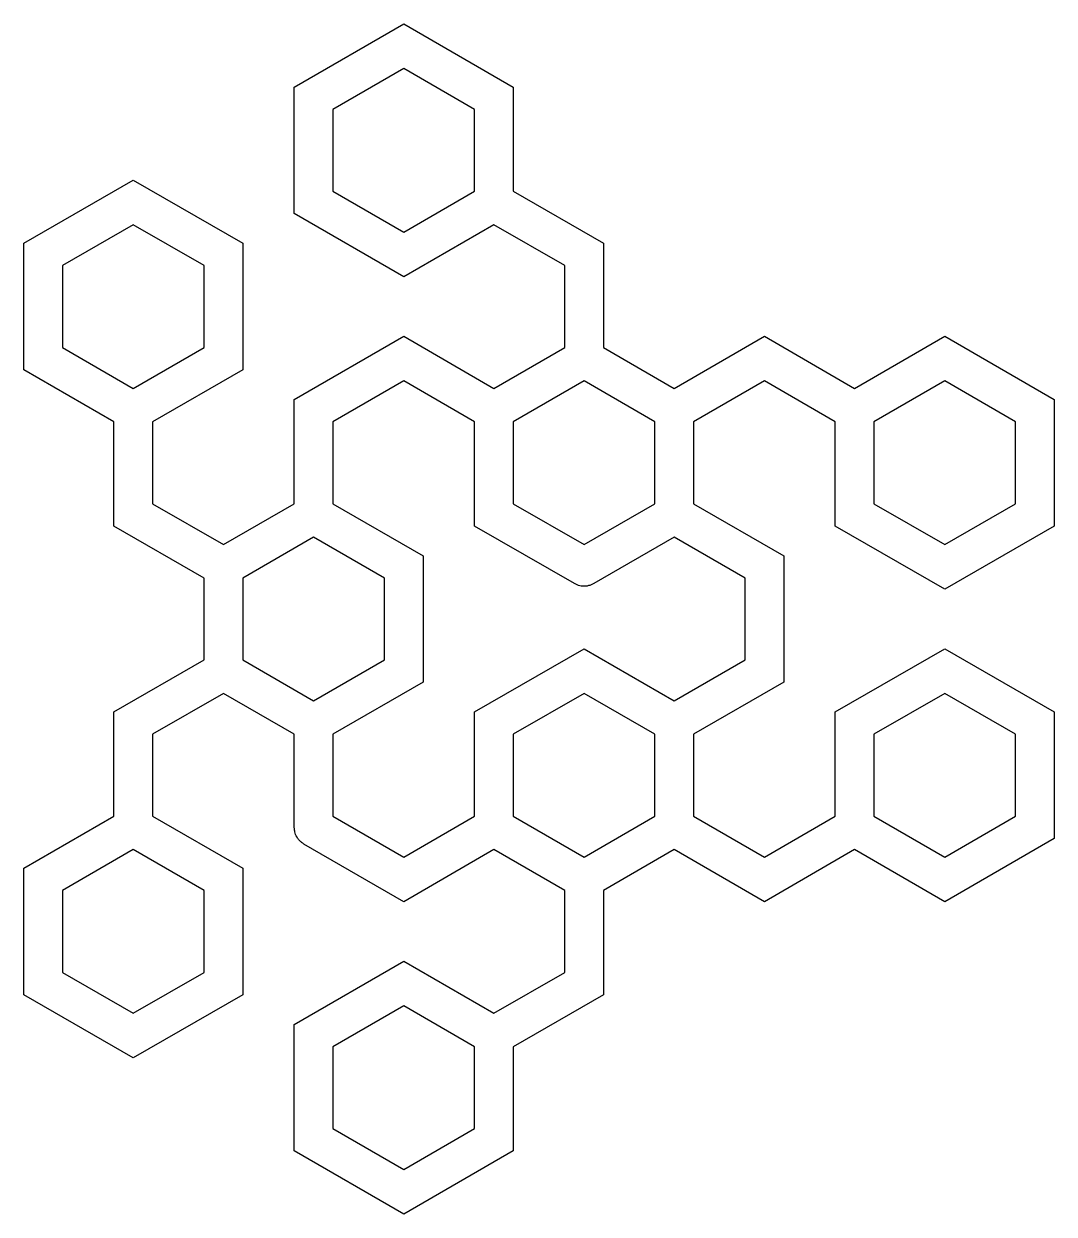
# Model space of a CAD drawing. Header units: millimetres. Extents: x 49 to 190, y 38 to 201.
import ezdxf

# ---------------------------------------------------------------- set-up
doc = ezdxf.new("R2010")
doc.units = ezdxf.units.MM
doc.layers.add('Layer_2', color=7, linetype='CONTINUOUS')

msp = doc.modelspace()

# ---------------------------------------------------------------- linework, layer by layer
at = {"layer": 'Layer_2', "color": 7}
for points in [[(115.535247, 191.870925), (115.535247, 177.614755), (127.881451, 170.486671), (127.881451, 156.2305), (137.581825, 150.629985), (149.928032, 157.758074), (162.274237, 150.629985), (174.620444, 157.758074), (189.612471, 149.102413), (189.612471, 131.791099), (174.620444, 123.135443), (159.628403, 131.791099), (159.628403, 146.047269), (149.928032, 151.647784), (140.227659, 146.047269), (140.227659, 134.846243), (152.573866, 127.718159), (152.573866, 110.406841), (140.227659, 103.278757), (140.227659, 92.077733), (149.928032, 86.477216), (159.628403, 92.077731), (159.628403, 106.333901), (174.620444, 114.989557), (189.612471, 106.333901), (189.612471, 89.022587), (174.620444, 80.366926), (162.274237, 87.495015), (149.928032, 80.366926), (137.581825, 87.495015), (127.881451, 81.894497), (127.881451, 67.638329), (115.535247, 60.510245), (115.535247, 46.254075), (100.543207, 37.598414), (85.551166, 46.254075), (85.551166, 63.565389), (100.543207, 72.221045), (112.889414, 65.092961), (122.589785, 70.693473), (122.589785, 81.8945), (112.889414, 87.495015), (100.543207, 80.366926), (86.874083, 88.258801), (86.722016, 88.37095), (86.561372, 88.470457), (86.485, 88.545752), (86.398687, 88.609408), (86.275286, 88.752511), (86.140729, 88.88517), (86.082965, 88.975533), (86.012928, 89.056752), (85.92435, 89.223662), (85.822578, 89.382873), (85.786301, 89.4838), (85.736028, 89.578535), (85.686694, 89.760928), (85.622776, 89.938757), (85.610684, 90.041891), (85.581784, 90.148743), (85.573132, 90.362513), (85.551145, 90.550159), (85.551145, 103.278757), (75.850774, 108.87927), (66.1504, 103.278757), (66.1504, 92.07773), (78.496607, 84.949644), (78.496607, 67.638329), (63.504567, 58.982673), (48.512529, 67.638329), (48.512529, 84.949644), (60.858733, 92.07773), (60.858733, 106.333901), (73.204962, 113.461985), (73.204962, 124.663015), (60.858755, 131.791099), (60.858755, 146.047269), (48.51255, 153.175356), (48.51255, 170.486671), (63.504588, 179.142326), (78.496628, 170.486671), (78.496628, 153.175356), (66.150421, 146.047269), (66.150421, 134.846243), (75.850795, 129.24573), (85.551166, 134.846243), (85.551166, 149.102413), (100.543207, 157.758074), (112.889414, 150.629985), (122.589785, 156.2305), (122.589785, 167.431527), (112.889414, 173.032039), (100.543207, 165.903955), (85.551166, 174.559611), (85.551166, 191.870925), (100.543207, 200.526586)], [(90.842833, 188.815782), (90.842833, 177.614755), (100.543207, 172.014242), (110.24358, 177.614755), (110.24358, 188.815782), (100.543207, 194.416296)], [(53.804217, 167.431527), (53.804217, 156.2305), (63.504588, 150.629985), (73.204962, 156.2305), (73.204962, 167.431527), (63.504588, 173.032039)], [(90.842833, 146.047269), (90.842833, 134.846243), (103.18904, 127.718159), (103.18904, 110.406841), (90.842833, 103.278757), (90.842833, 92.077731), (100.543207, 86.477216), (110.24358, 92.077731), (110.24358, 106.333901), (125.235618, 114.989557), (137.581825, 107.861473), (147.282199, 113.461985), (147.282199, 124.663015), (137.581825, 130.263527), (126.558535, 123.899229), (126.385389, 123.823616), (126.218879, 123.73424), (126.115471, 123.705744), (126.0172, 123.662829), (125.831581, 123.627512), (125.649405, 123.57731), (125.54227, 123.572468), (125.436908, 123.552413), (125.248061, 123.55916), (125.059305, 123.55064), (124.953768, 123.56969), (124.846583, 123.573527), (124.663941, 123.622004), (124.477994, 123.655561), (124.382646, 123.696661), (124.275649, 123.725062), (124.086183, 123.82446), (123.912701, 123.899245), (110.24358, 131.791115), (110.24358, 146.047267), (100.543207, 151.647784)], [(115.535247, 146.047269), (115.535247, 134.846243), (125.235618, 129.24573), (134.935992, 134.846243), (134.935992, 146.047269), (125.235618, 151.647784)], [(164.92007, 146.047269), (164.92007, 134.846243), (174.620444, 129.24573), (184.320804, 134.846243), (184.320804, 146.047269), (174.620444, 151.647784)], [(78.496628, 124.663015), (78.496628, 113.461985), (88.196999, 107.861473), (97.897373, 113.461985), (97.897373, 124.663015), (88.196999, 130.263527)], [(115.535247, 103.278757), (115.535247, 92.077731), (125.235618, 86.477216), (134.935992, 92.077733), (134.935992, 103.278757), (125.235618, 108.87927)], [(164.92007, 103.278757), (164.92007, 92.077733), (174.620444, 86.477216), (184.320804, 92.077731), (184.320804, 103.278757), (174.620444, 108.87927)], [(53.804217, 81.8945), (53.804217, 70.693473), (63.504588, 65.092961), (73.204962, 70.693473), (73.204962, 81.8945), (63.504588, 87.495015)], [(90.842833, 60.510245), (90.842833, 49.309218), (100.543207, 43.708704), (110.24358, 49.309218), (110.24358, 60.510245), (100.543207, 66.110758)]]:
    msp.add_lwpolyline(points, close=True, dxfattribs=at)

doc.saveas('drawing.dxf')
